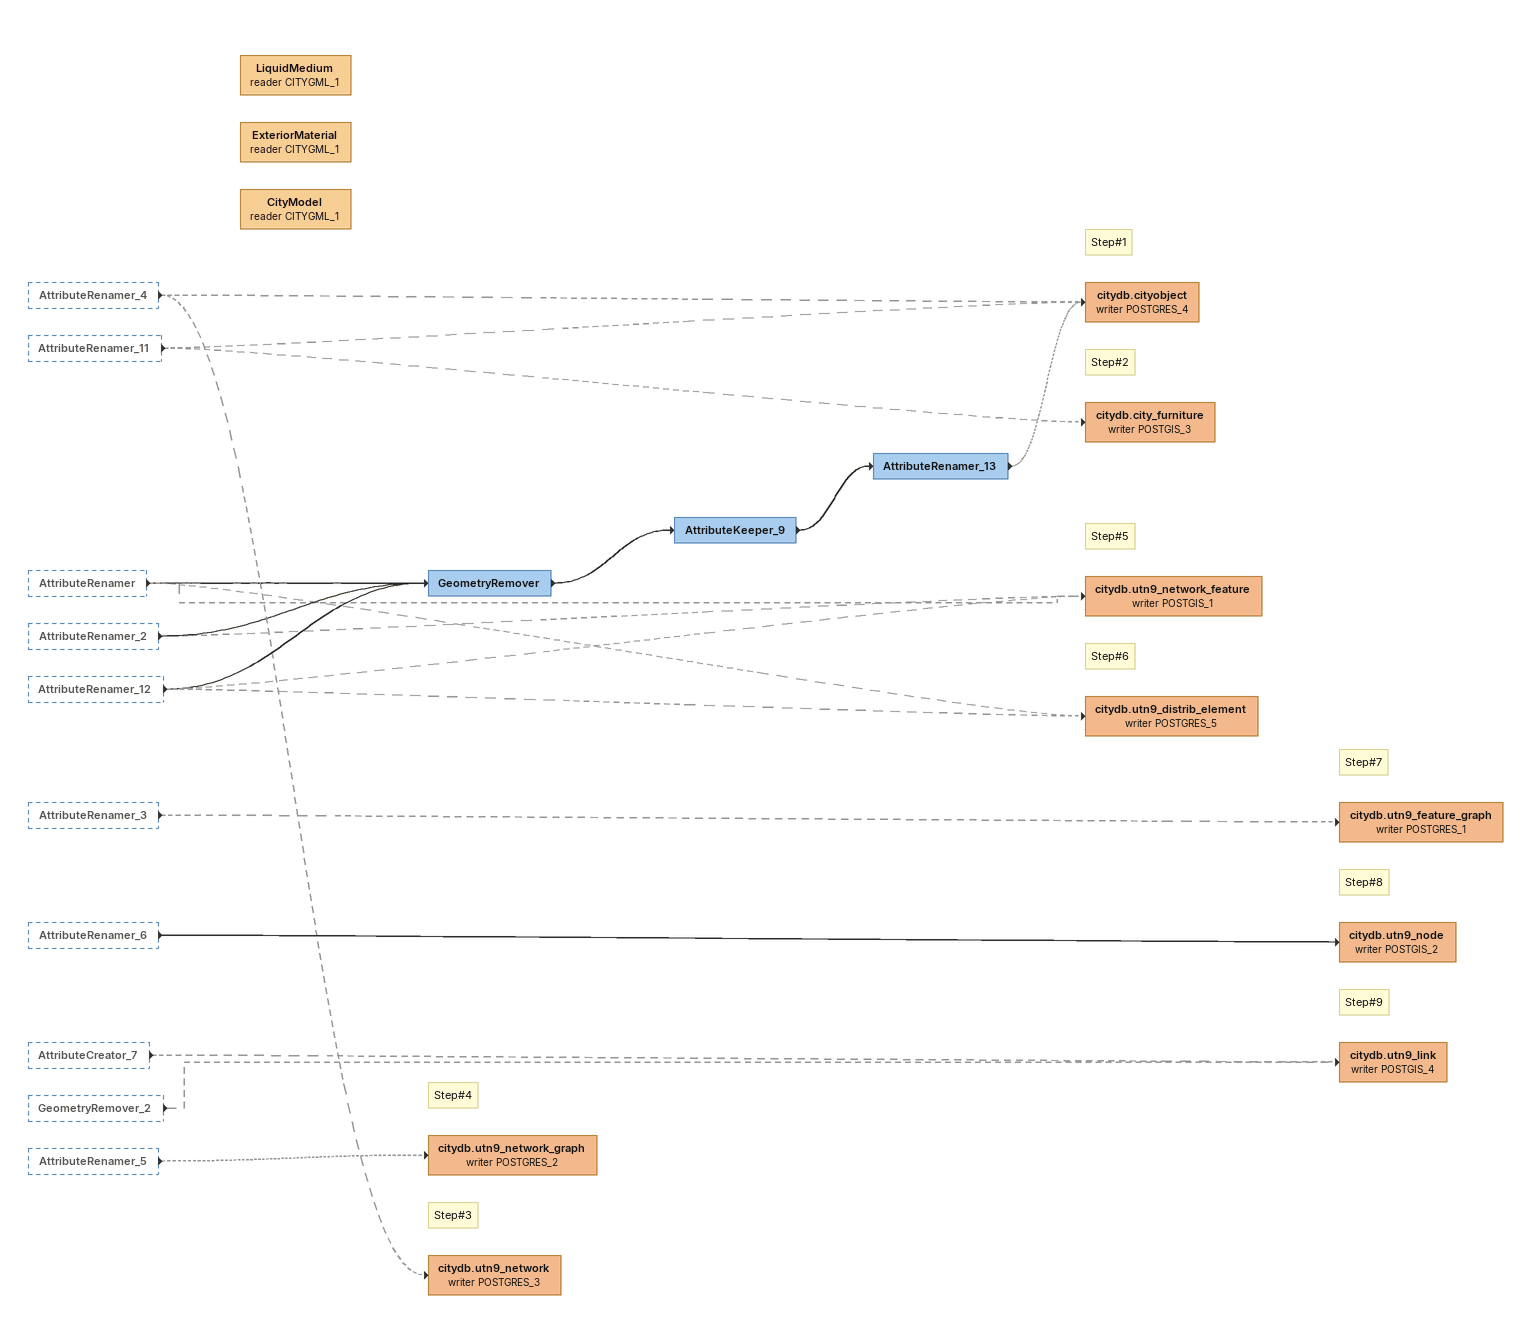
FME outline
AttributeRenamer_4 [outside]
    -> citydb.utn9_network (writer POSTGRES_3) [off]
    -> citydb.cityobject (writer POSTGRES_4) [off]
AttributeRenamer_11 [outside]
    -> citydb.city_furniture (writer POSTGIS_3) [off]
    -> citydb.cityobject (writer POSTGRES_4) [off]
AttributeRenamer [outside]
    -> citydb.utn9_network_feature (writer POSTGIS_1) [off]
    -> GeometryRemover
    -> citydb.utn9_distrib_element (writer POSTGRES_5) [off]
AttributeRenamer_2 [outside]
    -> citydb.utn9_network_feature (writer POSTGIS_1) [off]
    -> GeometryRemover
AttributeRenamer_12 [outside]
    -> GeometryRemover
    -> citydb.utn9_network_feature (writer POSTGIS_1) [off]
    -> citydb.utn9_distrib_element (writer POSTGRES_5) [off]
AttributeRenamer_3 [outside]
    -> citydb.utn9_feature_graph (writer POSTGRES_1) [off]
AttributeRenamer_6 [outside]
    -> citydb.utn9_node (writer POSTGIS_2)
AttributeCreator_7 [outside]
    -> citydb.utn9_link (writer POSTGIS_4) [off]
GeometryRemover_2 [outside]
    -> citydb.utn9_link (writer POSTGIS_4) [off]
AttributeRenamer_5 [outside]
    -> citydb.utn9_network_graph (writer POSTGRES_2) [off]
LiquidMedium (reader CITYGML_1)
ExteriorMaterial (reader CITYGML_1)
CityModel (reader CITYGML_1)
Note: Step#6
citydb.utn9_distrib_element (writer POSTGRES_5)
Note: Step#8
citydb.utn9_node (writer POSTGIS_2)
Note: Step#7
citydb.utn9_feature_graph (writer POSTGRES_1)
Note: Step#9
citydb.utn9_link (writer POSTGIS_4)
Note: Step#4
citydb.utn9_network_graph (writer POSTGRES_2)
Note: Step#3
citydb.utn9_network (writer POSTGRES_3)
Note: Step#2
citydb.city_furniture (writer POSTGIS_3)
Note: Step#5
citydb.utn9_network_feature (writer POSTGIS_1)
GeometryRemover
    -> AttributeKeeper_9
AttributeKeeper_9
    -> AttributeRenamer_13
AttributeRenamer_13
    -> citydb.cityobject (writer POSTGRES_4) [off]
Note: Step#1
citydb.cityobject (writer POSTGRES_4)
